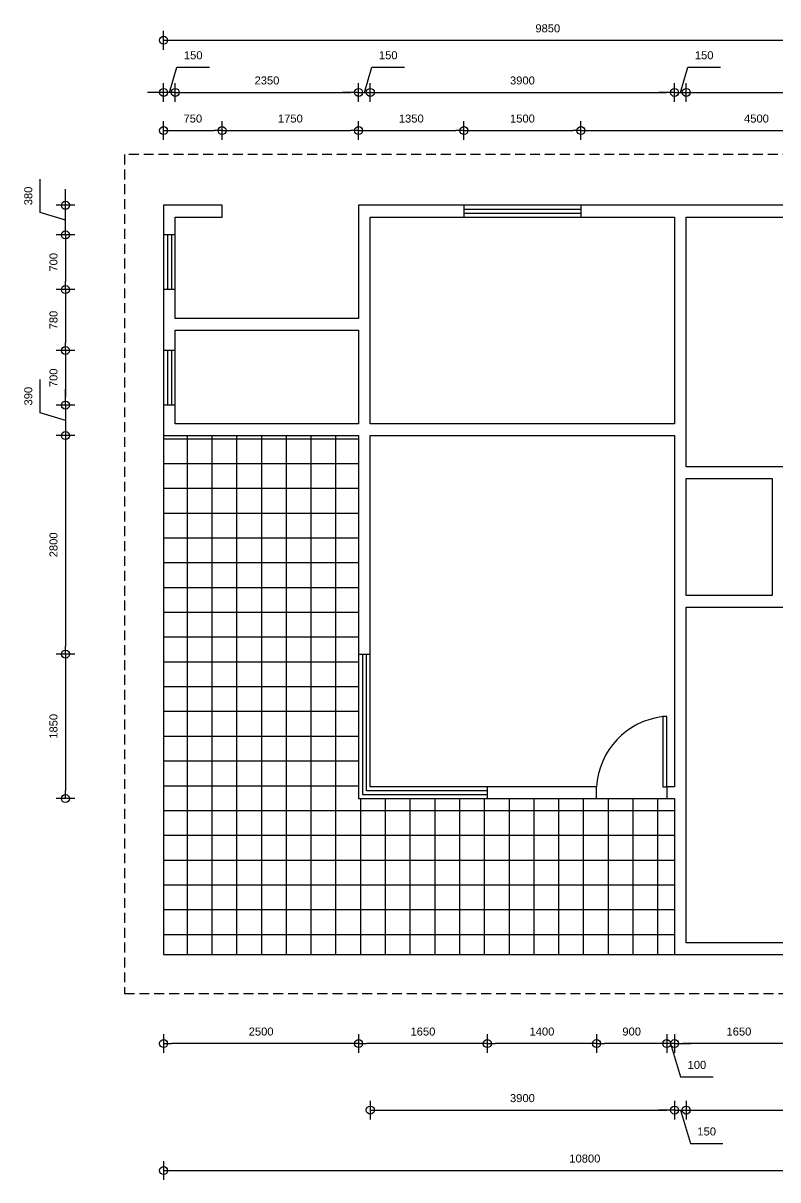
# Model space of a CAD drawing. Header units: millimetres. Extents: x 117 to 15717, y -10448 to 4372.
# Drawn here: x 117 to 9793, y -10448 to 4372 of the extents above; entities that cross this region are included whole.
import ezdxf

# ---------------------------------------------------------------- set-up
doc = ezdxf.new("R2010")
doc.units = ezdxf.units.MM
doc.header["$LTSCALE"] = 5
doc.linetypes.add('DASHEDX2', pattern=[38.1, 25.4, -12.7])
for name, color, linetype in [('coberta', 7, 'DASHEDX2'), ('dimensoes', 7, 'Continuous'), ('janela alta', 7, 'Continuous'), ('parede baixa', 7, 'Continuous'), ('paredes', 7, 'Continuous'), ('piso', 7, 'Continuous'), ('portas', 7, 'Continuous')]:
    doc.layers.add(name, color=color, linetype=linetype)
doc.styles.get("Standard").update_dxf_attribs({"font": 'Arial.ttf'})
doc.dimstyles.new('ISO-25', dxfattribs={"dimtxt": 102.5, "dimasz": 102.5, "dimexe": 120, "dimexo": 0.625, "dimgap": 100.625, "dimtad": 1, "dimtxsty": 'Standard', "dimblk": 'ORIGIN', "dimblk1": 'ORIGIN', "dimblk2": 'ORIGIN', "dimcen": 2.5, "dimadec": 0, "dimazin": 0, "dimtfac": 1, "dimtmove": 0, "dimatfit": 3, "dimldrblk": 'ORIGIN', "dimfxl": 120, "dimfxlon": 1, "dimarcsym": 0})

# ---------------------------------------------------------------- blocks, each defined once
blk = doc.blocks.new('_Origin')
at = {"color": 0, "linetype": 'ByBlock', "lineweight": -2}
blk.add_line((0, 0), (-1, 0), dxfattribs=at)
blk.add_circle((0, 0), 0.5, dxfattribs=at)
blk = doc.blocks.new('*D1')
at = {"layer": 'Defpoints', "color": 0, "transparency": 16777216}
for p in [(1918, -912), (12718, -3112), (12718, -10328)]:
    blk.add_point(p, dxfattribs=at)
at = {"layer": 'dimensoes', "color": 0, "lineweight": -2, "transparency": 16777216}
for p, q in [((1918, -10208), (1918, -10448)), ((12718, -10208), (12718, -10448)), ((2020, -10328), (12615, -10328))]:
    blk.add_line(p, q, dxfattribs=at)
at = {"layer": 'dimensoes', "color": 0, "lineweight": -2, "transparency": 16777216, "xscale": 102.5, "yscale": 102.5, "zscale": 102.5, "rotation": 180}
blk.add_blockref('_Origin', (1918, -10328), dxfattribs=at)
at = {"layer": 'dimensoes', "color": 0, "lineweight": -2, "transparency": 16777216, "xscale": 102.5, "yscale": 102.5, "zscale": 102.5}
blk.add_blockref('_Origin', (12718, -10328), dxfattribs=at)
at = {"layer": 'dimensoes', "color": 0, "transparency": 16777216, "insert": (7318, -10175), "char_height": 102.5, "attachment_point": 5}
blk.add_mtext('10800', dxfattribs=at)
blk = doc.blocks.new('*D6')
at = {"layer": 'Defpoints', "color": 0, "transparency": 16777216}
for p in [(8468, -7562), (10118, -7562), (8468, -8701)]:
    blk.add_point(p, dxfattribs=at)
at = {"layer": 'dimensoes', "color": 0, "lineweight": -2, "transparency": 16777216}
for p, q in [((8468, -8581), (8468, -8821)), ((10118, -8581), (10118, -8821)), ((10015, -8701), (8570, -8701))]:
    blk.add_line(p, q, dxfattribs=at)
at = {"layer": 'dimensoes', "color": 0, "lineweight": -2, "transparency": 16777216, "xscale": 102.5, "yscale": 102.5, "zscale": 102.5, "rotation": 180}
blk.add_blockref('_Origin', (8468, -8701), dxfattribs=at)
at = {"layer": 'dimensoes', "color": 0, "lineweight": -2, "transparency": 16777216, "xscale": 102.5, "yscale": 102.5, "zscale": 102.5}
blk.add_blockref('_Origin', (10118, -8701), dxfattribs=at)
at = {"layer": 'dimensoes', "color": 0, "transparency": 16777216, "insert": (9293, -8548), "char_height": 102.5, "attachment_point": 5}
blk.add_mtext('1650', dxfattribs=at)
blk = doc.blocks.new('*D7')
at = {"layer": 'Defpoints', "color": 0, "transparency": 16777216}
for p in [(8368, -5562), (8468, -7562), (8368, -8701)]:
    blk.add_point(p, dxfattribs=at)
at = {"layer": 'dimensoes', "color": 0, "lineweight": -2, "transparency": 16777216}
for p, q in [((8368, -8581), (8368, -8821)), ((8468, -8581), (8468, -8821)), ((8265, -8701), (8163, -8701)), ((8468, -8701), (8368, -8701)), ((8468, -8701), (8368, -8701)), ((8418, -8701), (8546, -9128)), ((8570, -8701), (8673, -8701)), ((8546, -9128), (8964, -9128))]:
    blk.add_line(p, q, dxfattribs=at)
at = {"layer": 'dimensoes', "color": 0, "lineweight": -2, "transparency": 16777216, "xscale": 102.5, "yscale": 102.5, "zscale": 102.5}
blk.add_blockref('_Origin', (8368, -8701), dxfattribs=at)
at = {"layer": 'dimensoes', "color": 0, "lineweight": -2, "transparency": 16777216, "xscale": 102.5, "yscale": 102.5, "zscale": 102.5, "rotation": 180}
blk.add_blockref('_Origin', (8468, -8701), dxfattribs=at)
at = {"layer": 'dimensoes', "color": 0, "transparency": 16777216, "insert": (8755, -8975), "char_height": 102.5, "attachment_point": 5}
blk.add_mtext('100', dxfattribs=at)
blk = doc.blocks.new('*D8')
at = {"layer": 'Defpoints', "color": 0, "transparency": 16777216}
for p in [(7468, -5562), (8368, -5562), (7468, -8701)]:
    blk.add_point(p, dxfattribs=at)
at = {"layer": 'dimensoes', "color": 0, "lineweight": -2, "transparency": 16777216}
for p, q in [((7468, -8581), (7468, -8821)), ((8368, -8581), (8368, -8821)), ((8265, -8701), (7570, -8701))]:
    blk.add_line(p, q, dxfattribs=at)
at = {"layer": 'dimensoes', "color": 0, "lineweight": -2, "transparency": 16777216, "xscale": 102.5, "yscale": 102.5, "zscale": 102.5, "rotation": 180}
blk.add_blockref('_Origin', (7468, -8701), dxfattribs=at)
at = {"layer": 'dimensoes', "color": 0, "lineweight": -2, "transparency": 16777216, "xscale": 102.5, "yscale": 102.5, "zscale": 102.5}
blk.add_blockref('_Origin', (8368, -8701), dxfattribs=at)
at = {"layer": 'dimensoes', "color": 0, "transparency": 16777216, "insert": (7918, -8548), "char_height": 102.5, "attachment_point": 5}
blk.add_mtext('900', dxfattribs=at)
blk = doc.blocks.new('*D9')
at = {"layer": 'Defpoints', "color": 0, "transparency": 16777216}
for p in [(6068, -5562), (7468, -5562), (6068, -8701)]:
    blk.add_point(p, dxfattribs=at)
at = {"layer": 'dimensoes', "color": 0, "lineweight": -2, "transparency": 16777216}
for p, q in [((6068, -8581), (6068, -8821)), ((7468, -8581), (7468, -8821)), ((7365, -8701), (6170, -8701))]:
    blk.add_line(p, q, dxfattribs=at)
at = {"layer": 'dimensoes', "color": 0, "lineweight": -2, "transparency": 16777216, "xscale": 102.5, "yscale": 102.5, "zscale": 102.5, "rotation": 180}
blk.add_blockref('_Origin', (6068, -8701), dxfattribs=at)
at = {"layer": 'dimensoes', "color": 0, "lineweight": -2, "transparency": 16777216, "xscale": 102.5, "yscale": 102.5, "zscale": 102.5}
blk.add_blockref('_Origin', (7468, -8701), dxfattribs=at)
at = {"layer": 'dimensoes', "color": 0, "transparency": 16777216, "insert": (6768, -8548), "char_height": 102.5, "attachment_point": 5}
blk.add_mtext('1400', dxfattribs=at)
blk = doc.blocks.new('*D10')
at = {"layer": 'Defpoints', "color": 0, "transparency": 16777216}
for p in [(4418, -5562), (6068, -5562), (4418, -8701)]:
    blk.add_point(p, dxfattribs=at)
at = {"layer": 'dimensoes', "color": 0, "lineweight": -2, "transparency": 16777216}
for p, q in [((4418, -8581), (4418, -8821)), ((6068, -8581), (6068, -8821)), ((5965, -8701), (4520, -8701))]:
    blk.add_line(p, q, dxfattribs=at)
at = {"layer": 'dimensoes', "color": 0, "lineweight": -2, "transparency": 16777216, "xscale": 102.5, "yscale": 102.5, "zscale": 102.5, "rotation": 180}
blk.add_blockref('_Origin', (4418, -8701), dxfattribs=at)
at = {"layer": 'dimensoes', "color": 0, "lineweight": -2, "transparency": 16777216, "xscale": 102.5, "yscale": 102.5, "zscale": 102.5}
blk.add_blockref('_Origin', (6068, -8701), dxfattribs=at)
at = {"layer": 'dimensoes', "color": 0, "transparency": 16777216, "insert": (5243, -8548), "char_height": 102.5, "attachment_point": 5}
blk.add_mtext('1650', dxfattribs=at)
blk = doc.blocks.new('*D11')
at = {"layer": 'Defpoints', "color": 0, "transparency": 16777216}
for p in [(1918, -912), (4418, -5562), (1918, -8701)]:
    blk.add_point(p, dxfattribs=at)
at = {"layer": 'dimensoes', "color": 0, "lineweight": -2, "transparency": 16777216}
for p, q in [((1918, -8581), (1918, -8821)), ((4418, -8581), (4418, -8821)), ((4315, -8701), (2020, -8701))]:
    blk.add_line(p, q, dxfattribs=at)
at = {"layer": 'dimensoes', "color": 0, "lineweight": -2, "transparency": 16777216, "xscale": 102.5, "yscale": 102.5, "zscale": 102.5, "rotation": 180}
blk.add_blockref('_Origin', (1918, -8701), dxfattribs=at)
at = {"layer": 'dimensoes', "color": 0, "lineweight": -2, "transparency": 16777216, "xscale": 102.5, "yscale": 102.5, "zscale": 102.5}
blk.add_blockref('_Origin', (4418, -8701), dxfattribs=at)
at = {"layer": 'dimensoes', "color": 0, "transparency": 16777216, "insert": (3168, -8548), "char_height": 102.5, "attachment_point": 5}
blk.add_mtext('2500', dxfattribs=at)
blk = doc.blocks.new('*D13')
at = {"layer": 'Defpoints', "color": 0, "transparency": 16777216}
for p in [(4568, -3712), (8468, -7562), (8468, -9554)]:
    blk.add_point(p, dxfattribs=at)
at = {"layer": 'dimensoes', "color": 0, "lineweight": -2, "transparency": 16777216}
for p, q in [((4568, -9434), (4568, -9674)), ((8468, -9434), (8468, -9674)), ((4670, -9554), (8365, -9554))]:
    blk.add_line(p, q, dxfattribs=at)
at = {"layer": 'dimensoes', "color": 0, "lineweight": -2, "transparency": 16777216, "xscale": 102.5, "yscale": 102.5, "zscale": 102.5, "rotation": 180}
blk.add_blockref('_Origin', (4568, -9554), dxfattribs=at)
at = {"layer": 'dimensoes', "color": 0, "lineweight": -2, "transparency": 16777216, "xscale": 102.5, "yscale": 102.5, "zscale": 102.5}
blk.add_blockref('_Origin', (8468, -9554), dxfattribs=at)
at = {"layer": 'dimensoes', "color": 0, "transparency": 16777216, "insert": (6518, -9401), "char_height": 102.5, "attachment_point": 5}
blk.add_mtext('3900', dxfattribs=at)
blk = doc.blocks.new('*D14')
at = {"layer": 'Defpoints', "color": 0, "transparency": 16777216}
for p in [(8618, -7412), (8468, -7562), (8618, -9554)]:
    blk.add_point(p, dxfattribs=at)
at = {"layer": 'dimensoes', "color": 0, "lineweight": -2, "transparency": 16777216}
for p, q in [((8468, -9434), (8468, -9674)), ((8618, -9434), (8618, -9674)), ((8365, -9554), (8263, -9554)), ((8468, -9554), (8618, -9554)), ((8468, -9554), (8618, -9554)), ((8543, -9554), (8671, -9980)), ((8720, -9554), (8823, -9554)), ((8671, -9980), (9089, -9980))]:
    blk.add_line(p, q, dxfattribs=at)
at = {"layer": 'dimensoes', "color": 0, "lineweight": -2, "transparency": 16777216, "xscale": 102.5, "yscale": 102.5, "zscale": 102.5}
blk.add_blockref('_Origin', (8468, -9554), dxfattribs=at)
at = {"layer": 'dimensoes', "color": 0, "lineweight": -2, "transparency": 16777216, "xscale": 102.5, "yscale": 102.5, "zscale": 102.5, "rotation": 180}
blk.add_blockref('_Origin', (8618, -9554), dxfattribs=at)
at = {"layer": 'dimensoes', "color": 0, "transparency": 16777216, "insert": (8880, -9828), "char_height": 102.5, "attachment_point": 5}
blk.add_mtext('150', dxfattribs=at)
blk = doc.blocks.new('*D15')
at = {"layer": 'Defpoints', "color": 0, "transparency": 16777216}
for p in [(11618, -5912), (8618, -7412), (11618, -9554)]:
    blk.add_point(p, dxfattribs=at)
at = {"layer": 'dimensoes', "color": 0, "lineweight": -2, "transparency": 16777216}
for p, q in [((8618, -9434), (8618, -9674)), ((11618, -9434), (11618, -9674)), ((8720, -9554), (11515, -9554))]:
    blk.add_line(p, q, dxfattribs=at)
at = {"layer": 'dimensoes', "color": 0, "lineweight": -2, "transparency": 16777216, "xscale": 102.5, "yscale": 102.5, "zscale": 102.5, "rotation": 180}
blk.add_blockref('_Origin', (8618, -9554), dxfattribs=at)
at = {"layer": 'dimensoes', "color": 0, "lineweight": -2, "transparency": 16777216, "xscale": 102.5, "yscale": 102.5, "zscale": 102.5}
blk.add_blockref('_Origin', (11618, -9554), dxfattribs=at)
at = {"layer": 'dimensoes', "color": 0, "transparency": 16777216, "insert": (10118, -9401), "char_height": 102.5, "attachment_point": 5}
blk.add_mtext('3000', dxfattribs=at)
blk = doc.blocks.new('*D37')
at = {"layer": 'Defpoints', "color": 0, "transparency": 16777216}
for p in [(11768, 4152), (1918, 2038), (11768, 2038)]:
    blk.add_point(p, dxfattribs=at)
at = {"layer": 'dimensoes', "color": 0, "lineweight": -2, "transparency": 16777216}
for p, q in [((1918, 4032), (1918, 4272)), ((2020, 4152), (11665, 4152)), ((11768, 4032), (11768, 4272))]:
    blk.add_line(p, q, dxfattribs=at)
at = {"layer": 'dimensoes', "color": 0, "lineweight": -2, "transparency": 16777216, "xscale": 102.5, "yscale": 102.5, "zscale": 102.5, "rotation": 180}
blk.add_blockref('_Origin', (1918, 4152), dxfattribs=at)
at = {"layer": 'dimensoes', "color": 0, "lineweight": -2, "transparency": 16777216, "xscale": 102.5, "yscale": 102.5, "zscale": 102.5}
blk.add_blockref('_Origin', (11768, 4152), dxfattribs=at)
at = {"layer": 'dimensoes', "color": 0, "transparency": 16777216, "insert": (6843, 4305), "char_height": 102.5, "attachment_point": 5}
blk.add_mtext('9850', dxfattribs=at)
blk = doc.blocks.new('*D39')
at = {"layer": 'Defpoints', "color": 0, "transparency": 16777216}
for p in [(4418, 3484), (2068, 1888), (4418, 588)]:
    blk.add_point(p, dxfattribs=at)
at = {"layer": 'dimensoes', "color": 0, "lineweight": -2, "transparency": 16777216}
for p, q in [((2068, 3364), (2068, 3604)), ((4418, 3364), (4418, 3604)), ((2170, 3484), (4315, 3484))]:
    blk.add_line(p, q, dxfattribs=at)
at = {"layer": 'dimensoes', "color": 0, "lineweight": -2, "transparency": 16777216, "xscale": 102.5, "yscale": 102.5, "zscale": 102.5, "rotation": 180}
blk.add_blockref('_Origin', (2068, 3484), dxfattribs=at)
at = {"layer": 'dimensoes', "color": 0, "lineweight": -2, "transparency": 16777216, "xscale": 102.5, "yscale": 102.5, "zscale": 102.5}
blk.add_blockref('_Origin', (4418, 3484), dxfattribs=at)
at = {"layer": 'dimensoes', "color": 0, "transparency": 16777216, "insert": (3243, 3637), "char_height": 102.5, "attachment_point": 5}
blk.add_mtext('2350', dxfattribs=at)
blk = doc.blocks.new('*D40')
at = {"layer": 'Defpoints', "color": 0, "transparency": 16777216}
for p in [(4568, 3484), (4568, 1888), (4418, 588)]:
    blk.add_point(p, dxfattribs=at)
at = {"layer": 'dimensoes', "color": 0, "lineweight": -2, "transparency": 16777216}
for p, q in [((4493, 3484), (4589, 3807)), ((4589, 3807), (5007, 3807)), ((4418, 3364), (4418, 3604)), ((4568, 3364), (4568, 3604)), ((4315, 3484), (4213, 3484)), ((4418, 3484), (4568, 3484)), ((4418, 3484), (4568, 3484)), ((4670, 3484), (4773, 3484))]:
    blk.add_line(p, q, dxfattribs=at)
at = {"layer": 'dimensoes', "color": 0, "lineweight": -2, "transparency": 16777216, "xscale": 102.5, "yscale": 102.5, "zscale": 102.5}
blk.add_blockref('_Origin', (4418, 3484), dxfattribs=at)
at = {"layer": 'dimensoes', "color": 0, "lineweight": -2, "transparency": 16777216, "xscale": 102.5, "yscale": 102.5, "zscale": 102.5, "rotation": 180}
blk.add_blockref('_Origin', (4568, 3484), dxfattribs=at)
at = {"layer": 'dimensoes', "color": 0, "transparency": 16777216, "insert": (4798, 3960), "char_height": 102.5, "attachment_point": 5}
blk.add_mtext('150', dxfattribs=at)
blk = doc.blocks.new('*D41')
at = {"layer": 'Defpoints', "color": 0, "transparency": 16777216}
for p in [(8468, 3484), (4568, 1888), (8468, 1888)]:
    blk.add_point(p, dxfattribs=at)
at = {"layer": 'dimensoes', "color": 0, "lineweight": -2, "transparency": 16777216}
for p, q in [((4568, 3364), (4568, 3604)), ((8468, 3364), (8468, 3604)), ((4670, 3484), (8365, 3484))]:
    blk.add_line(p, q, dxfattribs=at)
at = {"layer": 'dimensoes', "color": 0, "lineweight": -2, "transparency": 16777216, "xscale": 102.5, "yscale": 102.5, "zscale": 102.5, "rotation": 180}
blk.add_blockref('_Origin', (4568, 3484), dxfattribs=at)
at = {"layer": 'dimensoes', "color": 0, "lineweight": -2, "transparency": 16777216, "xscale": 102.5, "yscale": 102.5, "zscale": 102.5}
blk.add_blockref('_Origin', (8468, 3484), dxfattribs=at)
at = {"layer": 'dimensoes', "color": 0, "transparency": 16777216, "insert": (6518, 3637), "char_height": 102.5, "attachment_point": 5}
blk.add_mtext('3900', dxfattribs=at)
blk = doc.blocks.new('*D42')
at = {"layer": 'Defpoints', "color": 0, "transparency": 16777216}
for p in [(8618, 3484), (8468, 1888), (8618, 1888)]:
    blk.add_point(p, dxfattribs=at)
at = {"layer": 'dimensoes', "color": 0, "lineweight": -2, "transparency": 16777216}
for p, q in [((8543, 3484), (8639, 3807)), ((8639, 3807), (9057, 3807)), ((8468, 3364), (8468, 3604)), ((8618, 3364), (8618, 3604)), ((8365, 3484), (8263, 3484)), ((8468, 3484), (8618, 3484)), ((8468, 3484), (8618, 3484)), ((8720, 3484), (8823, 3484))]:
    blk.add_line(p, q, dxfattribs=at)
at = {"layer": 'dimensoes', "color": 0, "lineweight": -2, "transparency": 16777216, "xscale": 102.5, "yscale": 102.5, "zscale": 102.5}
blk.add_blockref('_Origin', (8468, 3484), dxfattribs=at)
at = {"layer": 'dimensoes', "color": 0, "lineweight": -2, "transparency": 16777216, "xscale": 102.5, "yscale": 102.5, "zscale": 102.5, "rotation": 180}
blk.add_blockref('_Origin', (8618, 3484), dxfattribs=at)
at = {"layer": 'dimensoes', "color": 0, "transparency": 16777216, "insert": (8848, 3960), "char_height": 102.5, "attachment_point": 5}
blk.add_mtext('150', dxfattribs=at)
blk = doc.blocks.new('*D43')
at = {"layer": 'Defpoints', "color": 0, "transparency": 16777216}
for p in [(11618, 3484), (8618, 1888), (11618, 1888)]:
    blk.add_point(p, dxfattribs=at)
at = {"layer": 'dimensoes', "color": 0, "lineweight": -2, "transparency": 16777216}
for p, q in [((8618, 3364), (8618, 3604)), ((11618, 3364), (11618, 3604)), ((8720, 3484), (11515, 3484))]:
    blk.add_line(p, q, dxfattribs=at)
at = {"layer": 'dimensoes', "color": 0, "lineweight": -2, "transparency": 16777216, "xscale": 102.5, "yscale": 102.5, "zscale": 102.5, "rotation": 180}
blk.add_blockref('_Origin', (8618, 3484), dxfattribs=at)
at = {"layer": 'dimensoes', "color": 0, "lineweight": -2, "transparency": 16777216, "xscale": 102.5, "yscale": 102.5, "zscale": 102.5}
blk.add_blockref('_Origin', (11618, 3484), dxfattribs=at)
at = {"layer": 'dimensoes', "color": 0, "transparency": 16777216, "insert": (10118, 3637), "char_height": 102.5, "attachment_point": 5}
blk.add_mtext('3000', dxfattribs=at)
blk = doc.blocks.new('*D45')
at = {"layer": 'Defpoints', "color": 0, "transparency": 16777216}
for p in [(1918, 3484), (1918, 2038), (2068, 1888)]:
    blk.add_point(p, dxfattribs=at)
at = {"layer": 'dimensoes', "color": 0, "lineweight": -2, "transparency": 16777216}
for p, q in [((1993, 3484), (2089, 3807)), ((2089, 3807), (2507, 3807)), ((1918, 3364), (1918, 3604)), ((2068, 3364), (2068, 3604)), ((1815, 3484), (1713, 3484)), ((2068, 3484), (1918, 3484)), ((2068, 3484), (1918, 3484)), ((2170, 3484), (2273, 3484))]:
    blk.add_line(p, q, dxfattribs=at)
at = {"layer": 'dimensoes', "color": 0, "lineweight": -2, "transparency": 16777216, "xscale": 102.5, "yscale": 102.5, "zscale": 102.5}
blk.add_blockref('_Origin', (1918, 3484), dxfattribs=at)
at = {"layer": 'dimensoes', "color": 0, "lineweight": -2, "transparency": 16777216, "xscale": 102.5, "yscale": 102.5, "zscale": 102.5, "rotation": 180}
blk.add_blockref('_Origin', (2068, 3484), dxfattribs=at)
at = {"layer": 'dimensoes', "color": 0, "transparency": 16777216, "insert": (2298, 3960), "char_height": 102.5, "attachment_point": 5}
blk.add_mtext('150', dxfattribs=at)
blk = doc.blocks.new('*D46')
at = {"layer": 'Defpoints', "color": 0, "transparency": 16777216}
for p in [(2668, 2996), (1918, 2038), (2668, 2038)]:
    blk.add_point(p, dxfattribs=at)
at = {"layer": 'dimensoes', "color": 0, "lineweight": -2, "transparency": 16777216}
for p, q in [((1918, 2876), (1918, 3116)), ((2668, 2876), (2668, 3116)), ((2020, 2996), (2565, 2996))]:
    blk.add_line(p, q, dxfattribs=at)
at = {"layer": 'dimensoes', "color": 0, "lineweight": -2, "transparency": 16777216, "xscale": 102.5, "yscale": 102.5, "zscale": 102.5, "rotation": 180}
blk.add_blockref('_Origin', (1918, 2996), dxfattribs=at)
at = {"layer": 'dimensoes', "color": 0, "lineweight": -2, "transparency": 16777216, "xscale": 102.5, "yscale": 102.5, "zscale": 102.5}
blk.add_blockref('_Origin', (2668, 2996), dxfattribs=at)
at = {"layer": 'dimensoes', "color": 0, "transparency": 16777216, "insert": (2293, 3149), "char_height": 102.5, "attachment_point": 5}
blk.add_mtext('750', dxfattribs=at)
blk = doc.blocks.new('*D47')
at = {"layer": 'Defpoints', "color": 0, "transparency": 16777216}
for p in [(4418, 2996), (2668, 2038), (4418, 2038)]:
    blk.add_point(p, dxfattribs=at)
at = {"layer": 'dimensoes', "color": 0, "lineweight": -2, "transparency": 16777216}
for p, q in [((2668, 2876), (2668, 3116)), ((4418, 2876), (4418, 3116)), ((2770, 2996), (4315, 2996))]:
    blk.add_line(p, q, dxfattribs=at)
at = {"layer": 'dimensoes', "color": 0, "lineweight": -2, "transparency": 16777216, "xscale": 102.5, "yscale": 102.5, "zscale": 102.5, "rotation": 180}
blk.add_blockref('_Origin', (2668, 2996), dxfattribs=at)
at = {"layer": 'dimensoes', "color": 0, "lineweight": -2, "transparency": 16777216, "xscale": 102.5, "yscale": 102.5, "zscale": 102.5}
blk.add_blockref('_Origin', (4418, 2996), dxfattribs=at)
at = {"layer": 'dimensoes', "color": 0, "transparency": 16777216, "insert": (3543, 3149), "char_height": 102.5, "attachment_point": 5}
blk.add_mtext('1750', dxfattribs=at)
blk = doc.blocks.new('*D48')
at = {"layer": 'Defpoints', "color": 0, "transparency": 16777216}
for p in [(5768, 2996), (4418, 2038), (5768, 2038)]:
    blk.add_point(p, dxfattribs=at)
at = {"layer": 'dimensoes', "color": 0, "lineweight": -2, "transparency": 16777216}
for p, q in [((4418, 2876), (4418, 3116)), ((5768, 2876), (5768, 3116)), ((4520, 2996), (5665, 2996))]:
    blk.add_line(p, q, dxfattribs=at)
at = {"layer": 'dimensoes', "color": 0, "lineweight": -2, "transparency": 16777216, "xscale": 102.5, "yscale": 102.5, "zscale": 102.5, "rotation": 180}
blk.add_blockref('_Origin', (4418, 2996), dxfattribs=at)
at = {"layer": 'dimensoes', "color": 0, "lineweight": -2, "transparency": 16777216, "xscale": 102.5, "yscale": 102.5, "zscale": 102.5}
blk.add_blockref('_Origin', (5768, 2996), dxfattribs=at)
at = {"layer": 'dimensoes', "color": 0, "transparency": 16777216, "insert": (5093, 3149), "char_height": 102.5, "attachment_point": 5}
blk.add_mtext('1350', dxfattribs=at)
blk = doc.blocks.new('*D49')
at = {"layer": 'Defpoints', "color": 0, "transparency": 16777216}
for p in [(7268, 2996), (5768, 2038), (7268, 2038)]:
    blk.add_point(p, dxfattribs=at)
at = {"layer": 'dimensoes', "color": 0, "lineweight": -2, "transparency": 16777216}
for p, q in [((5768, 2876), (5768, 3116)), ((7268, 2876), (7268, 3116)), ((5870, 2996), (7165, 2996))]:
    blk.add_line(p, q, dxfattribs=at)
at = {"layer": 'dimensoes', "color": 0, "lineweight": -2, "transparency": 16777216, "xscale": 102.5, "yscale": 102.5, "zscale": 102.5, "rotation": 180}
blk.add_blockref('_Origin', (5768, 2996), dxfattribs=at)
at = {"layer": 'dimensoes', "color": 0, "lineweight": -2, "transparency": 16777216, "xscale": 102.5, "yscale": 102.5, "zscale": 102.5}
blk.add_blockref('_Origin', (7268, 2996), dxfattribs=at)
at = {"layer": 'dimensoes', "color": 0, "transparency": 16777216, "insert": (6518, 3149), "char_height": 102.5, "attachment_point": 5}
blk.add_mtext('1500', dxfattribs=at)
blk = doc.blocks.new('*D50')
at = {"layer": 'Defpoints', "color": 0, "transparency": 16777216}
for p in [(11768, 2996), (7268, 2038), (11768, 2038)]:
    blk.add_point(p, dxfattribs=at)
at = {"layer": 'dimensoes', "color": 0, "lineweight": -2, "transparency": 16777216}
for p, q in [((7268, 2876), (7268, 3116)), ((11768, 2876), (11768, 3116)), ((7370, 2996), (11665, 2996))]:
    blk.add_line(p, q, dxfattribs=at)
at = {"layer": 'dimensoes', "color": 0, "lineweight": -2, "transparency": 16777216, "xscale": 102.5, "yscale": 102.5, "zscale": 102.5, "rotation": 180}
blk.add_blockref('_Origin', (7268, 2996), dxfattribs=at)
at = {"layer": 'dimensoes', "color": 0, "lineweight": -2, "transparency": 16777216, "xscale": 102.5, "yscale": 102.5, "zscale": 102.5}
blk.add_blockref('_Origin', (11768, 2996), dxfattribs=at)
at = {"layer": 'dimensoes', "color": 0, "transparency": 16777216, "insert": (9518, 3149), "char_height": 102.5, "attachment_point": 5}
blk.add_mtext('4500', dxfattribs=at)
blk = doc.blocks.new('*D51')
at = {"layer": 'Defpoints', "color": 0, "transparency": 16777216}
for p in [(1918, 1658), (660, 958), (1918, 958)]:
    blk.add_point(p, dxfattribs=at)
at = {"layer": 'dimensoes', "color": 0, "lineweight": -2, "transparency": 16777216}
for p, q in [((780, 1658), (540, 1658)), ((660, 1556), (660, 1061)), ((780, 958), (540, 958))]:
    blk.add_line(p, q, dxfattribs=at)
at = {"layer": 'dimensoes', "color": 0, "lineweight": -2, "transparency": 16777216, "xscale": 102.5, "yscale": 102.5, "zscale": 102.5}
for p, rotation in [((660, 1658), 90), ((660, 958), 270)]:
    blk.add_blockref('_Origin', p, dxfattribs=dict(at, rotation=rotation))
at = {"layer": 'dimensoes', "color": 0, "transparency": 16777216, "insert": (507, 1308), "char_height": 102.5, "attachment_point": 5, "rotation": 90}
blk.add_mtext('700', dxfattribs=at)
blk = doc.blocks.new('*D52')
at = {"layer": 'Defpoints', "color": 0, "transparency": 16777216}
for p in [(1918, 958), (660, 178), (1918, 178)]:
    blk.add_point(p, dxfattribs=at)
at = {"layer": 'dimensoes', "color": 0, "lineweight": -2, "transparency": 16777216}
for p, q in [((780, 958), (540, 958)), ((660, 856), (660, 281)), ((780, 178), (540, 178))]:
    blk.add_line(p, q, dxfattribs=at)
at = {"layer": 'dimensoes', "color": 0, "lineweight": -2, "transparency": 16777216, "xscale": 102.5, "yscale": 102.5, "zscale": 102.5}
for p, rotation in [((660, 958), 90), ((660, 178), 270)]:
    blk.add_blockref('_Origin', p, dxfattribs=dict(at, rotation=rotation))
at = {"layer": 'dimensoes', "color": 0, "transparency": 16777216, "insert": (507, 568), "char_height": 102.5, "attachment_point": 5, "rotation": 90}
blk.add_mtext('780', dxfattribs=at)
blk = doc.blocks.new('*D53')
at = {"layer": 'Defpoints', "color": 0, "transparency": 16777216}
for p in [(1918, 178), (660, -522), (1918, -522)]:
    blk.add_point(p, dxfattribs=at)
at = {"layer": 'dimensoes', "color": 0, "lineweight": -2, "transparency": 16777216}
for p, q in [((780, 178), (540, 178)), ((660, 76), (660, -419)), ((780, -522), (540, -522))]:
    blk.add_line(p, q, dxfattribs=at)
at = {"layer": 'dimensoes', "color": 0, "lineweight": -2, "transparency": 16777216, "xscale": 102.5, "yscale": 102.5, "zscale": 102.5}
for p, rotation in [((660, 178), 90), ((660, -522), 270)]:
    blk.add_blockref('_Origin', p, dxfattribs=dict(at, rotation=rotation))
at = {"layer": 'dimensoes', "color": 0, "transparency": 16777216, "insert": (507, -172), "char_height": 102.5, "attachment_point": 5, "rotation": 90}
blk.add_mtext('700', dxfattribs=at)
blk = doc.blocks.new('*D54')
at = {"layer": 'Defpoints', "color": 0, "transparency": 16777216}
for p in [(1918, -522), (660, -912), (1918, -912)]:
    blk.add_point(p, dxfattribs=at)
at = {"layer": 'dimensoes', "color": 0, "lineweight": -2, "transparency": 16777216}
for p, q in [((337, -620), (337, -194)), ((660, -419), (660, -317)), ((780, -522), (540, -522)), ((660, -522), (660, -912)), ((660, -522), (660, -912)), ((660, -717), (337, -620)), ((780, -912), (540, -912)), ((660, -1014), (660, -1117))]:
    blk.add_line(p, q, dxfattribs=at)
at = {"layer": 'dimensoes', "color": 0, "lineweight": -2, "transparency": 16777216, "xscale": 102.5, "yscale": 102.5, "zscale": 102.5}
for p, rotation in [((660, -522), 270), ((660, -912), 90)]:
    blk.add_blockref('_Origin', p, dxfattribs=dict(at, rotation=rotation))
at = {"layer": 'dimensoes', "color": 0, "transparency": 16777216, "insert": (184, -407), "char_height": 102.5, "attachment_point": 5, "rotation": 90}
blk.add_mtext('390', dxfattribs=at)
blk = doc.blocks.new('*D55')
at = {"layer": 'Defpoints', "color": 0, "transparency": 16777216}
for p in [(1918, -912), (660, -3712), (4418, -3712)]:
    blk.add_point(p, dxfattribs=at)
at = {"layer": 'dimensoes', "color": 0, "lineweight": -2, "transparency": 16777216}
for p, q in [((780, -912), (540, -912)), ((660, -1014), (660, -3609)), ((780, -3712), (540, -3712))]:
    blk.add_line(p, q, dxfattribs=at)
at = {"layer": 'dimensoes', "color": 0, "lineweight": -2, "transparency": 16777216, "xscale": 102.5, "yscale": 102.5, "zscale": 102.5}
for p, rotation in [((660, -912), 90), ((660, -3712), 270)]:
    blk.add_blockref('_Origin', p, dxfattribs=dict(at, rotation=rotation))
at = {"layer": 'dimensoes', "color": 0, "transparency": 16777216, "insert": (507, -2312), "char_height": 102.5, "attachment_point": 5, "rotation": 90}
blk.add_mtext('2800', dxfattribs=at)
blk = doc.blocks.new('*D56')
at = {"layer": 'Defpoints', "color": 0, "transparency": 16777216}
for p in [(4418, -3712), (660, -5562), (4418, -5562)]:
    blk.add_point(p, dxfattribs=at)
at = {"layer": 'dimensoes', "color": 0, "lineweight": -2, "transparency": 16777216}
for p, q in [((780, -3712), (540, -3712)), ((660, -3814), (660, -5459)), ((780, -5562), (540, -5562))]:
    blk.add_line(p, q, dxfattribs=at)
at = {"layer": 'dimensoes', "color": 0, "lineweight": -2, "transparency": 16777216, "xscale": 102.5, "yscale": 102.5, "zscale": 102.5}
for p, rotation in [((660, -3712), 90), ((660, -5562), 270)]:
    blk.add_blockref('_Origin', p, dxfattribs=dict(at, rotation=rotation))
at = {"layer": 'dimensoes', "color": 0, "transparency": 16777216, "insert": (507, -4637), "char_height": 102.5, "attachment_point": 5, "rotation": 90}
blk.add_mtext('1850', dxfattribs=at)
blk = doc.blocks.new('*D57')
at = {"layer": 'Defpoints', "color": 0, "transparency": 16777216}
for p in [(660, 2038), (1918, 2038), (1918, 1658)]:
    blk.add_point(p, dxfattribs=at)
at = {"layer": 'dimensoes', "color": 0, "lineweight": -2, "transparency": 16777216}
for p, q in [((337, 1945), (337, 2371)), ((660, 2141), (660, 2243)), ((660, 1848), (337, 1945)), ((780, 2038), (540, 2038)), ((660, 1658), (660, 2038)), ((660, 1658), (660, 2038)), ((780, 1658), (540, 1658)), ((660, 1556), (660, 1453))]:
    blk.add_line(p, q, dxfattribs=at)
at = {"layer": 'dimensoes', "color": 0, "lineweight": -2, "transparency": 16777216, "xscale": 102.5, "yscale": 102.5, "zscale": 102.5}
for p, rotation in [((660, 2038), 270), ((660, 1658), 90)]:
    blk.add_blockref('_Origin', p, dxfattribs=dict(at, rotation=rotation))
at = {"layer": 'dimensoes', "color": 0, "transparency": 16777216, "insert": (184, 2158), "char_height": 102.5, "attachment_point": 5, "rotation": 90}
blk.add_mtext('380', dxfattribs=at)

msp = doc.modelspace()

# ---------------------------------------------------------------- hatches: boundary and pattern name
at = {"layer": 'piso'}
h = msp.add_hatch(dxfattribs=at)
h.set_pattern_fill('NET', color=256, scale=100)
h.paths.add_polyline_path([(4417.612, -5561.767), (4417.612, -3711.767), (4417.612, -911.767), (1917.612, -911.767), (1917.612, -7561.767), (8467.612, -7561.767), (8467.612, -5561.767), (8367.612, -5561.767), (7467.612, -5561.767), (6067.612, -5561.767)])

# ---------------------------------------------------------------- linework, layer by layer
at = {"layer": 'coberta'}
msp.add_lwpolyline([(1417.612, 2688.233), (1417.612, -8061.767), (12267.612, -8061.767), (12267.612, -3611.767), (13217.612, -3611.767), (13217.612, -811.767), (12267.612, -811.767), (12267.612, 2688.233)], close=True, dxfattribs=at)
at = {"layer": 'janela alta'}
for p, q in [((5767.612, 2038.233), (5767.612, 1888.233)), ((5767.612, 1988.233), (7267.612, 1988.233)), ((5767.612, 1938.233), (7267.612, 1938.233)), ((7267.612, 2038.233), (7267.612, 1888.233)), ((2067.612, 1658.233), (1917.612, 1658.233)), ((1967.612, 1658.233), (1967.612, 958.233)), ((2017.612, 1658.233), (2017.612, 958.233)), ((2067.612, 958.233), (1917.612, 958.233)), ((2067.612, 178.233), (1917.612, 178.233)), ((1967.612, 178.233), (1967.612, -521.767)), ((2017.612, 178.233), (2017.612, -521.767)), ((2067.612, -521.767), (1917.612, -521.767))]:
    msp.add_line(p, q, dxfattribs=at)
at = {"layer": 'parede baixa'}
for points in [[(4417.612, -3711.767), (4417.612, -5561.767), (6067.612, -5561.767)], [(4467.612, -3711.767), (4467.612, -5511.767), (6067.612, -5511.767)], [(6067.612, -5461.767), (4517.612, -5461.767), (4517.612, -3711.767)], [(6067.612, -5411.767), (4567.612, -5411.767), (4567.612, -3711.767)]]:
    msp.add_lwpolyline(points, dxfattribs=at)
at = {"layer": 'paredes', "lineweight": 30}
for points in [[(11767.612, 2038.233), (4417.612, 2038.233), (4417.612, 2038.233), (4417.612, 588.233), (2067.612, 588.233), (2067.612, 1888.233), (2667.612, 1888.233), (2667.612, 2038.233), (1917.612, 2038.233), (1917.612, -911.767), (4417.612, -911.767), (4417.612, -3711.767), (4567.612, -3711.767), (4567.612, -911.767), (8467.612, -911.767), (8467.612, -5411.767), (8367.612, -5411.767), (8367.612, -5561.767), (8467.612, -5561.767), (8467.612, -7561.767), (10117.612, -7561.767)], [(11617.612, -1311.767), (8617.612, -1311.767), (8617.612, 1888.233), (11617.612, 1888.233)], [(10117.612, -7411.767), (8617.612, -7411.767), (8617.612, -5411.767), (8617.612, -3111.767), (11617.612, -3111.767)]]:
    msp.add_lwpolyline(points, dxfattribs=at)
for points in [[(4567.612, 1888.233), (8467.612, 1888.233), (8467.612, -761.767), (4567.612, -761.767)], [(4417.612, -761.767), (2067.612, -761.767), (2067.612, 438.233), (4417.612, 438.233)], [(9717.612, -2961.767), (8617.612, -2961.767), (8617.612, -1461.767), (9717.612, -1461.767)], [(7467.612, -5411.767), (6067.612, -5411.767), (6067.612, -5561.767), (7467.612, -5561.767)]]:
    msp.add_lwpolyline(points, close=True, dxfattribs=at)
at = {"layer": 'piso'}
for p, q in [((1917.612, -911.767), (1917.612, -7561.767)), ((7467.612, -5561.767), (8367.612, -5561.767)), ((1917.612, -7561.767), (8467.612, -7561.767))]:
    msp.add_line(p, q, dxfattribs=at)
at = {"layer": 'portas'}
msp.add_lwpolyline([(8367.612, -5411.767), (8367.612, -4511.767), (8317.612, -4511.767), (8317.612, -5411.767), (8367.612, -5411.767)], close=True, dxfattribs=at)
msp.add_arc((8434.805, -5473.838), 969.183, 96.945181, 176.3279731, dxfattribs=at)

# ---------------------------------------------------------------- dimensions: what is measured, and where the dimension line sits
at = {"layer": 'dimensoes'}
for base, p1, p2, picture, middle in [((11767.612, 4152.18), (1917.612, 2038.233), (11767.612, 2038.233), '*D37', (6842.612, 4304.754)), ((4417.612, 3484.216), (2067.612, 1888.233), (4417.612, 588.233), '*D39', (3242.612, 3636.79)), ((2667.612, 2996.105), (1917.612, 2038.233), (2667.612, 2038.233), '*D46', (2292.612, 3148.679)), ((12717.612, -10327.559), (1917.612, -911.767), (12717.612, -3111.767), '*D1', (7317.612, -10174.985))]:
    dim = msp.add_linear_dim(base=base, p1=p1, p2=p2, dimstyle='ISO-25', dxfattribs=at)
    dim.commit()
    dim.dimension.update_dxf_attribs({"geometry": picture, "text_midpoint": middle})
for base, p1, p2, picture, middle in [((1917.612, 3484.216), (2067.612, 1888.233), (1917.612, 2038.233), '*D45', (2190.103, 3959.677)), ((4567.612, 3484.216), (4417.612, 588.233), (4567.612, 1888.233), '*D40', (4690.103, 3959.677)), ((8617.612, 3484.216), (8467.612, 1888.233), (8617.612, 1888.233), '*D42', (8740.103, 3959.677)), ((8467.612, 3484.216), (4567.612, 1888.233), (8467.612, 1888.233), '*D41', (6517.612, 3636.79)), ((11617.612, 3484.216), (8617.612, 1888.233), (11617.612, 1888.233), '*D43', (10117.612, 3636.79)), ((4417.612, 2996.105), (2667.612, 2038.233), (4417.612, 2038.233), '*D47', (3542.612, 3148.679)), ((5767.612, 2996.105), (4417.612, 2038.233), (5767.612, 2038.233), '*D48', (5092.612, 3148.679)), ((7267.612, 2996.105), (5767.612, 2038.233), (7267.612, 2038.233), '*D49', (6517.612, 3148.679)), ((11767.612, 2996.105), (7267.612, 2038.233), (11767.612, 2038.233), '*D50', (9517.612, 3148.679)), ((1917.612, -8701.055), (4417.612, -5561.767), (1917.612, -911.767), '*D11', (3167.612, -8548.481)), ((8467.612, -9553.703), (4567.612, -3711.767), (8467.612, -7561.767), '*D13', (6517.612, -9401.129)), ((4417.612, -8701.055), (6067.612, -5561.767), (4417.612, -5561.767), '*D10', (5242.612, -8548.481)), ((6067.612, -8701.055), (7467.612, -5561.767), (6067.612, -5561.767), '*D9', (6767.612, -8548.481)), ((7467.612, -8701.055), (8367.612, -5561.767), (7467.612, -5561.767), '*D8', (7917.612, -8548.481)), ((8367.612, -8701.055), (8467.612, -7561.767), (8367.612, -5561.767), '*D7', (8646.273, -8975.266)), ((11617.612, -9553.703), (8617.612, -7411.767), (11617.612, -5911.767), '*D15', (10117.612, -9401.129)), ((8617.612, -9553.703), (8467.612, -7561.767), (8617.612, -7411.767), '*D14', (8771.273, -9827.914)), ((8467.612, -8701.055), (10117.612, -7561.767), (8467.612, -7561.767), '*D6', (9292.612, -8548.481))]:
    dim = msp.add_linear_dim(base=base, p1=p1, p2=p2, dimstyle='ISO-25', override={"dimtmove": 1}, dxfattribs=at)
    dim.commit()
    dim.dimension.update_dxf_attribs({"geometry": picture, "text_midpoint": middle})
for base, p1, p2, picture, middle in [((659.948, 2038.233), (1917.612, 1658.233), (1917.612, 2038.233), '*D57', (184.487, 2045.724)), ((659.948, 178.233), (1917.612, 958.233), (1917.612, 178.233), '*D52', (507.374, 568.233)), ((659.948, -521.767), (1917.612, 178.233), (1917.612, -521.767), '*D53', (507.374, -171.767)), ((659.948, -911.767), (1917.612, -521.767), (1917.612, -911.767), '*D54', (184.487, -519.276)), ((659.948, -3711.767), (1917.612, -911.767), (4417.612, -3711.767), '*D55', (507.374, -2311.767)), ((659.948, -5561.767), (4417.612, -3711.767), (4417.612, -5561.767), '*D56', (507.374, -4636.767))]:
    dim = msp.add_linear_dim(base=base, p1=p1, p2=p2, angle=90, dimstyle='ISO-25', override={"dimtmove": 1}, dxfattribs=at)
    dim.commit()
    dim.dimension.update_dxf_attribs({"geometry": picture, "text_midpoint": middle})
dim = msp.add_linear_dim(base=(659.948, 958.233), p1=(1917.612, 1658.233), p2=(1917.612, 958.233), angle=90, dimstyle='ISO-25', dxfattribs=at)
dim.commit()
dim.dimension.update_dxf_attribs({"geometry": '*D51', "text_midpoint": (507.374, 1308.233)})

doc.saveas('drawing.dxf')
